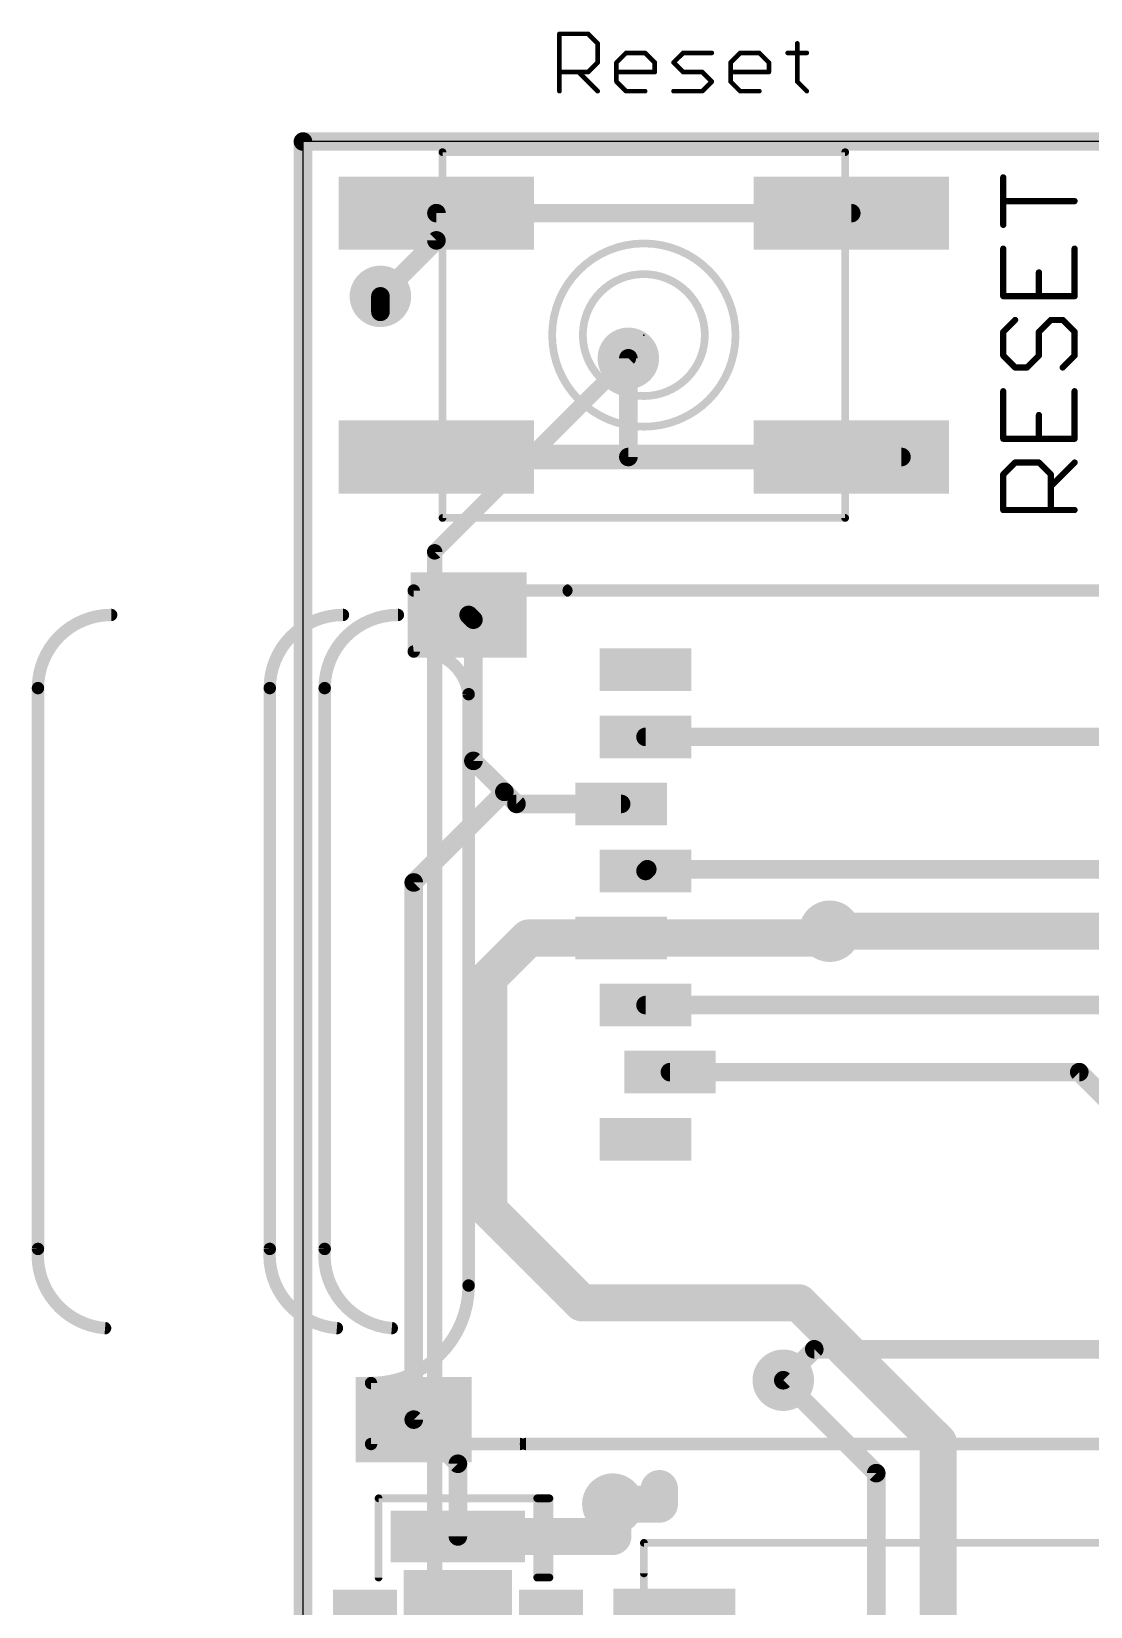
# Model space of a CAD drawing. Extents: x -4.4 to 68.7, y -2.2 to 55.1.
# Drawn here: x -4.45 to 12.91, y 29.31 to 55.14 of the extents above; entities that cross this region are included whole.
import ezdxf

# ---------------------------------------------------------------- set-up
doc = ezdxf.new("R2010")
doc.units = 0
for name, color, linetype in [('1', 12, 'CONTINUOUS'), ('16', 132, 'CONTINUOUS'), ('18', 110, 'CONTINUOUS'), ('20', 53, 'CONTINUOUS'), ('21', 40, 'CONTINUOUS'), ('23', 53, 'CONTINUOUS'), ('27', 253, 'CONTINUOUS'), ('41', 12, 'CONTINUOUS'), ('51', 253, 'CONTINUOUS')]:
    doc.layers.add(name, color=color, linetype=linetype)

# ---------------------------------------------------------------- blocks, each defined once
blk = doc.blocks.new('RECT')
blk.add_solid([(-0.5, -0.5), (0.5, -0.5), (-0.5, 0.5), (0.5, 0.5)])
blk = doc.blocks.new('ROUNDV')
at = {"const_width": 0.5}
blk.add_lwpolyline([(0, -0.25, 1), (0, 0.25, 1), (0, -0.25)], format="xyb", dxfattribs=at)

msp = doc.modelspace()

# ---------------------------------------------------------------- linework, layer by layer
at = {"layer": '1'}
for points, const_width in [([(2.188, 52.165), (8.988, 52.165)], 0.3048), ([(2.188, 52.165), (2.188, 51.718)], 0.3048), ([(2.188, 51.718), (1.27, 50.8)], 0.3048), ([(5.334, 48.165), (5.334, 49.784)], 0.3048), ([(2.188, 48.165), (5.334, 48.165)], 0.4064), ([(5.334, 48.165), (8.988, 48.165)], 0.4064), ([(9.811, 48.165), (5.334, 48.165)], 0.3048), ([(9.083, 48.26), (8.988, 48.165)], 0.4064), ([(8.988, 48.165), (9.811, 48.165)], 0.4064), ([(9.906, 48.26), (9.083, 48.26)], 0.4064), ([(9.811, 48.165), (9.906, 48.26)], 0.4064), ([(2.794, 45.496), (2.716, 45.574)], 0.3048), ([(2.794, 43.18), (2.794, 45.496)], 0.3048), ([(5.616, 43.574), (13.094, 43.574)], 0.3048), ([(3.302, 42.672), (2.794, 43.18)], 0.3048), ([(1.816, 41.186), (3.302, 42.672)], 0.3048), ([(3.5, 42.474), (3.302, 42.672)], 0.3048), ([(5.216, 42.474), (3.5, 42.474)], 0.3048), ([(1.816, 32.374), (1.816, 41.186)], 0.3048), ([(5.644, 41.402), (5.616, 41.374)], 0.3048), ([(14.478, 41.402), (5.644, 41.402)], 0.3048), ([(3.698, 40.274), (3.048, 39.624)], 0.6096), ([(5.216, 40.274), (3.698, 40.274)], 0.6096), ([(8.524, 40.274), (5.216, 40.274)], 0.6096), ([(8.636, 40.386), (8.524, 40.274)], 0.6096), ([(3.048, 39.624), (3.048, 35.814)], 0.6096), ([(5.616, 39.174), (14.028, 39.174)], 0.3048), ([(6.016, 38.074), (12.726, 38.074)], 0.3048), ([(12.726, 38.074), (14.224, 36.576)], 0.3048), ([(3.048, 35.814), (4.572, 34.29)], 0.6096), ([(4.572, 34.29), (8.128, 34.29)], 0.6096), ([(8.128, 34.29), (10.414, 32.004)], 0.6096), ([(9.398, 31.496), (7.874, 33.02)], 0.3048), ([(2.54, 31.65), (1.816, 32.374)], 0.3048), ([(10.414, 32.004), (10.414, 15.24)], 0.6096), ([(2.54, 30.458), (2.54, 31.65)], 0.3048), ([(9.398, 27.178), (9.398, 31.496)], 0.3048), ([(5.08, 30.458), (5.08, 30.988)], 0.6096), ([(2.54, 30.458), (5.08, 30.458)], 0.6096)]:
    msp.add_lwpolyline(points, dxfattribs=dict(at, const_width=const_width))
for points, const_width in [([(2.188, 52.2412, 1), (2.188, 52.0888)], 0.1524), ([(2.2642, 52.165, 1), (2.1118, 52.165)], 0.1524), ([(8.988, 52.0888, 1), (8.988, 52.2412)], 0.1524), ([(2.1118, 51.718, 1), (2.2642, 51.718)], 0.1524), ([(2.2419, 51.6641, 1), (2.1341, 51.7719)], 0.1524), ([(1.2161, 50.8539, 1), (1.3239, 50.7461)], 0.1524), ([(5.4102, 49.784, 1), (5.2578, 49.784)], 0.1524), ([(2.188, 48.2666, 1), (2.188, 48.0634)], 0.2032), ([(5.334, 48.2666, 1), (5.334, 48.0634)], 0.2032), ([(5.334, 48.2412, 1), (5.334, 48.0888)], 0.1524), ([(5.334, 48.0634, 1), (5.334, 48.2666)], 0.2032), ([(8.988, 48.2666, 1), (8.988, 48.0634)], 0.2032), ([(8.9162, 48.2368, 1), (9.0598, 48.0932)], 0.2032), ([(9.083, 48.3616, 1), (9.083, 48.1584)], 0.2032), ([(8.988, 48.0634, 1), (8.988, 48.2666)], 0.2032), ([(9.1548, 48.1882, 1), (9.0112, 48.3318)], 0.2032), ([(9.7392, 48.2368, 1), (9.8828, 48.0932)], 0.2032), ([(9.811, 48.0634, 1), (9.811, 48.2666)], 0.2032), ([(9.9778, 48.1882, 1), (9.8342, 48.3318)], 0.2032), ([(9.811, 48.0888, 1), (9.811, 48.2412)], 0.1524), ([(9.906, 48.1584, 1), (9.906, 48.3616)], 0.2032), ([(5.2578, 48.165, 1), (5.4102, 48.165)], 0.1524), ([(2.7699, 45.6279, 1), (2.6621, 45.5201)], 0.1524), ([(2.8702, 45.496, 1), (2.7178, 45.496)], 0.1524), ([(2.7401, 45.4421, 1), (2.8479, 45.5499)], 0.1524), ([(5.616, 43.6502, 1), (5.616, 43.4978)], 0.1524), ([(2.8479, 43.2339, 1), (2.7401, 43.1261)], 0.1524), ([(2.7178, 43.18, 1), (2.8702, 43.18)], 0.1524), ([(3.3559, 42.7259, 1), (3.2481, 42.6181)], 0.1524), ([(3.3559, 42.6181, 1), (3.2481, 42.7259)], 0.1524), ([(3.2481, 42.6181, 1), (3.3559, 42.7259)], 0.1524), ([(3.5, 42.5502, 1), (3.5, 42.3978)], 0.1524), ([(3.4461, 42.4201, 1), (3.5539, 42.5279)], 0.1524), ([(5.216, 42.3978, 1), (5.216, 42.5502)], 0.1524), ([(1.8922, 41.186, 1), (1.7398, 41.186)], 0.1524), ([(5.5621, 41.4279, 1), (5.6699, 41.3201)], 0.1524), ([(5.644, 41.4782, 1), (5.644, 41.3258)], 0.1524), ([(5.6979, 41.3481, 1), (5.5901, 41.4559)], 0.1524), ([(1.7621, 41.2399, 1), (1.8699, 41.1321)], 0.1524), ([(3.698, 40.4264, 1), (3.698, 40.1216)], 0.3048), ([(3.8058, 40.1662, 1), (3.5902, 40.3818)], 0.3048), ([(5.216, 40.4264, 1), (5.216, 40.1216)], 0.3048), ([(5.216, 40.1216, 1), (5.216, 40.4264)], 0.3048), ([(8.524, 40.1216, 1), (8.524, 40.4264)], 0.3048), ([(8.7438, 40.2782, 1), (8.5282, 40.4938)], 0.3048), ([(8.4162, 40.3818, 1), (8.6318, 40.1662)], 0.3048), ([(2.9402, 39.7318, 1), (3.1558, 39.5162)], 0.3048), ([(3.2004, 39.624, 1), (2.8956, 39.624)], 0.3048), ([(5.616, 39.2502, 1), (5.616, 39.0978)], 0.1524), ([(6.016, 38.1502, 1), (6.016, 37.9978)], 0.1524), ([(12.7799, 38.1279, 1), (12.6721, 38.0201)], 0.1524), ([(12.726, 37.9978, 1), (12.726, 38.1502)], 0.1524), ([(3.1558, 35.9218, 1), (2.9402, 35.7062)], 0.3048), ([(2.8956, 35.814, 1), (3.2004, 35.814)], 0.3048), ([(4.572, 34.4424, 1), (4.572, 34.1376)], 0.3048), ([(4.4642, 34.1822, 1), (4.6798, 34.3978)], 0.3048), ([(8.2358, 34.3978, 1), (8.0202, 34.1822)], 0.3048), ([(8.128, 34.1376, 1), (8.128, 34.4424)], 0.3048), ([(7.9279, 33.0739, 1), (7.8201, 32.9661)], 0.1524), ([(1.8699, 32.4279, 1), (1.7621, 32.3201)], 0.1524), ([(1.7398, 32.374, 1), (1.8922, 32.374)], 0.1524), ([(10.5664, 32.004, 1), (10.2616, 32.004)], 0.3048), ([(10.3062, 31.8962, 1), (10.5218, 32.1118)], 0.3048), ([(2.6162, 31.65, 1), (2.4638, 31.65)], 0.1524), ([(2.4861, 31.5961, 1), (2.5939, 31.7039)], 0.1524), ([(9.4742, 31.496, 1), (9.3218, 31.496)], 0.1524), ([(9.3441, 31.4421, 1), (9.4519, 31.5499)], 0.1524), ([(5.2324, 30.988, 1), (4.9276, 30.988)], 0.3048), ([(2.54, 30.6104, 1), (2.54, 30.3056)], 0.3048), ([(5.08, 30.3056, 1), (5.08, 30.6104)], 0.3048), ([(2.4638, 30.458, 1), (2.6162, 30.458)], 0.1524), ([(4.9276, 30.458, 1), (5.2324, 30.458)], 0.3048)]:
    msp.add_lwpolyline(points, format="xyb", dxfattribs=dict(at, const_width=const_width))
at = {"layer": '16'}
for points, const_width in [([(64.516, 53.34), (0, 53.34)], 0.3048), ([(0, 53.34), (0, 0)], 0.3048), ([(1.27, 50.8), (1.27, 50.546)], 0.3048), ([(2.159, 46.609), (5.334, 49.784)], 0.254), ([(2.159, 6.604), (2.159, 46.609)], 0.254), ([(18.034, 40.386), (8.636, 40.386)], 0.6096), ([(7.874, 33.02), (8.382, 33.528)], 0.3048), ([(8.382, 33.528), (23.622, 33.528)], 0.3048), ([(5.842, 30.988), (5.842, 31.242)], 0.6096), ([(5.08, 30.988), (5.842, 30.988)], 0.6096)]:
    msp.add_lwpolyline(points, dxfattribs=dict(at, const_width=const_width))
for points, const_width in [([(0, 53.4162, 1), (0, 53.2638)], 0.1524), ([(0.0762, 53.34, 1), (-0.0762, 53.34)], 0.1524), ([(1.3462, 50.8, 1), (1.1938, 50.8)], 0.1524), ([(1.1938, 50.546, 1), (1.3462, 50.546)], 0.1524), ([(5.3789, 49.7391, 1), (5.2891, 49.8289)], 0.127), ([(2.2225, 46.609, 1), (2.0955, 46.609)], 0.127), ([(2.1141, 46.6539, 1), (2.2039, 46.5641)], 0.127), ([(8.636, 40.5384, 1), (8.636, 40.2336)], 0.3048), ([(8.382, 33.6042, 1), (8.382, 33.4518)], 0.1524), ([(8.4359, 33.4741, 1), (8.3281, 33.5819)], 0.1524), ([(7.8201, 33.0739, 1), (7.9279, 32.9661)], 0.1524), ([(5.9944, 31.242, 1), (5.6896, 31.242)], 0.3048), ([(5.08, 31.1404, 1), (5.08, 30.8356)], 0.3048), ([(5.842, 30.8356, 1), (5.842, 31.1404)], 0.3048), ([(5.6896, 30.988, 1), (5.9944, 30.988)], 0.3048)]:
    msp.add_lwpolyline(points, format="xyb", dxfattribs=dict(at, const_width=const_width))
at = {"layer": '20'}
for p, q in [((64.516, 53.34), (0, 53.34)), ((0, 53.34), (0, 0))]:
    msp.add_line(p, q, dxfattribs=at)
at = {"layer": '21'}
for points, const_width in [([(2.288, 53.1968, 1), (2.288, 53.1332)], 0.0635), ([(2.3198, 53.165, 1), (2.2563, 53.165)], 0.0635), ([(8.9198, 53.165, 1), (8.8562, 53.165)], 0.0635), ([(8.888, 53.1332, 1), (8.888, 53.1968)], 0.0635), ([(11.5052, 52.752, 1), (11.4544, 52.752)], 0.0508), ([(11.4798, 52.3876, 1), (11.4798, 52.3368)], 0.0508), ([(12.6492, 52.3368, 1), (12.6492, 52.3876)], 0.0508), ([(11.4544, 51.9724, 1), (11.5052, 51.9724)], 0.0508), ([(5.588, 48.6617, 1), (5.588, 51.6683, 1), (5.588, 48.6617)], 0.127), ([(11.5052, 51.5826, 1), (11.4544, 51.5826)], 0.0508), ([(12.6746, 51.5826, 1), (12.6238, 51.5826)], 0.0508), ([(5.588, 49.165, 1), (5.588, 51.165, 1), (5.588, 49.165)], 0.127), ([(12.0899, 51.1928, 1), (12.0391, 51.1928)], 0.0508), ([(11.4798, 50.8284, 1), (11.4798, 50.7776)], 0.0508), ([(11.4544, 50.803, 1), (11.5052, 50.803)], 0.0508), ([(12.0391, 50.803, 1), (12.0899, 50.803)], 0.0508), ([(12.6238, 50.803, 1), (12.6746, 50.803)], 0.0508), ([(12.6492, 50.7776, 1), (12.6492, 50.8284)], 0.0508), ([(11.6927, 50.3952, 1), (11.6567, 50.4312)], 0.0508), ([(12.2594, 50.4386, 1), (12.2594, 50.3878)], 0.0508), ([(12.2774, 50.3952, 1), (12.2414, 50.4312)], 0.0508), ([(12.4723, 50.4312, 1), (12.4363, 50.3952)], 0.0508), ([(12.4543, 50.3878, 1), (12.4543, 50.4386)], 0.0508), ([(11.4618, 50.2363, 1), (11.4978, 50.2003)], 0.0508), ([(11.5052, 50.2183, 1), (11.4544, 50.2183)], 0.0508), ([(12.0465, 50.2363, 1), (12.0825, 50.2003)], 0.0508), ([(12.0899, 50.2183, 1), (12.0391, 50.2183)], 0.0508), ([(12.6746, 50.2183, 1), (12.6238, 50.2183)], 0.0508), ([(12.6312, 50.2003, 1), (12.6672, 50.2363)], 0.0508), ([(11.4978, 49.8465, 1), (11.4618, 49.8105)], 0.0508), ([(12.0825, 49.8105, 1), (12.0465, 49.8465)], 0.0508), ([(12.6672, 49.8105, 1), (12.6312, 49.8465)], 0.0508), ([(11.4544, 49.8285, 1), (11.5052, 49.8285)], 0.0508), ([(11.6747, 49.659, 1), (11.6747, 49.6082)], 0.0508), ([(11.6567, 49.6156, 1), (11.6927, 49.6516)], 0.0508), ([(11.8516, 49.6516, 1), (11.8876, 49.6156)], 0.0508), ([(11.8696, 49.6082, 1), (11.8696, 49.659)], 0.0508), ([(12.0391, 49.8285, 1), (12.0899, 49.8285)], 0.0508), ([(12.4363, 49.6516, 1), (12.4723, 49.6156)], 0.0508), ([(12.6238, 49.8285, 1), (12.6746, 49.8285)], 0.0508), ([(11.5052, 49.2438, 1), (11.4544, 49.2438)], 0.0508), ([(12.6746, 49.2438, 1), (12.6238, 49.2438)], 0.0508), ([(12.0899, 48.854, 1), (12.0391, 48.854)], 0.0508), ([(11.4798, 48.4896, 1), (11.4798, 48.4388)], 0.0508), ([(11.4544, 48.4642, 1), (11.5052, 48.4642)], 0.0508), ([(12.0391, 48.4642, 1), (12.0899, 48.4642)], 0.0508), ([(12.6238, 48.4642, 1), (12.6746, 48.4642)], 0.0508), ([(12.6492, 48.4388, 1), (12.6492, 48.4896)], 0.0508), ([(11.6747, 48.0998, 1), (11.6747, 48.049)], 0.0508), ([(11.6927, 48.0564, 1), (11.6567, 48.0924)], 0.0508), ([(12.0825, 48.0924, 1), (12.0465, 48.0564)], 0.0508), ([(12.0645, 48.049, 1), (12.0645, 48.0998)], 0.0508), ([(12.6672, 48.0564, 1), (12.6312, 48.0924)], 0.0508), ([(11.4618, 47.8975, 1), (11.4978, 47.8615)], 0.0508), ([(11.5052, 47.8795, 1), (11.4544, 47.8795)], 0.0508), ([(12.2848, 47.8795, 1), (12.234, 47.8795)], 0.0508), ([(12.2414, 47.8615, 1), (12.2774, 47.8975)], 0.0508), ([(12.2414, 47.7026, 1), (12.2774, 47.6666)], 0.0508), ([(11.4798, 47.3202, 1), (11.4798, 47.2694)], 0.0508), ([(11.4544, 47.2948, 1), (11.5052, 47.2948)], 0.0508), ([(12.234, 47.2948, 1), (12.2848, 47.2948)], 0.0508), ([(12.6492, 47.2694, 1), (12.6492, 47.3202)], 0.0508), ([(2.288, 47.1968, 1), (2.288, 47.1332)], 0.0635), ([(2.2563, 47.165, 1), (2.3198, 47.165)], 0.0635), ([(8.8562, 47.165, 1), (8.9198, 47.165)], 0.0635), ([(8.888, 47.1332, 1), (8.888, 47.1968)], 0.0635), ([(4.356, 46.0248, 1), (4.356, 45.9232)], 0.1016), ([(2.7668, 44.274, 1), (2.6652, 44.274)], 0.1016), ([(2.6652, 34.574, 1), (2.7668, 34.574)], 0.1016), ([(3.656, 32.0248, 1), (3.656, 31.9232)], 0.1016), ([(1.24, 31.1148, 1), (1.24, 31.0513)], 0.0635), ([(1.2717, 31.083, 1), (1.2083, 31.083)], 0.0635), ([(3.8718, 31.083, 1), (3.8083, 31.083)], 0.0635), ([(3.84, 31.1148, 1), (3.84, 31.0513)], 0.0635), ([(3.84, 31.0513, 1), (3.84, 31.1148)], 0.0635), ([(3.9718, 31.083, 1), (3.9083, 31.083)], 0.0635), ([(4.0717, 31.083, 1), (4.0083, 31.083)], 0.0635), ([(4.04, 31.0513, 1), (4.04, 31.1148)], 0.0635), ([(5.6208, 30.352, 1), (5.5573, 30.352)], 0.0635), ([(5.589, 30.3837, 1), (5.589, 30.3203)], 0.0635), ([(1.2083, 29.783, 1), (1.2717, 29.783)], 0.0635), ([(3.84, 29.8148, 1), (3.84, 29.7513)], 0.0635), ([(3.8083, 29.783, 1), (3.8718, 29.783)], 0.0635), ([(3.9083, 29.783, 1), (3.9718, 29.783)], 0.0635), ([(4.0083, 29.783, 1), (4.0717, 29.783)], 0.0635), ([(4.04, 29.7513, 1), (4.04, 29.8148)], 0.0635), ([(5.5573, 29.852, 1), (5.6208, 29.852)], 0.0635)]:
    msp.add_lwpolyline(points, format="xyb", dxfattribs=dict(at, const_width=const_width))
for points, const_width in [([(2.288, 53.165), (8.888, 53.165)], 0.127), ([(2.288, 47.165), (2.288, 53.165)], 0.127), ([(8.888, 53.165), (8.888, 47.165)], 0.127), ([(11.4798, 51.9724), (11.4798, 52.752)], 0.1016), ([(12.6492, 52.3622), (11.4798, 52.3622)], 0.1016), ([(11.4798, 51.5826), (11.4798, 50.803)], 0.1016), ([(12.6492, 50.803), (12.6492, 51.5826)], 0.1016), ([(12.0645, 50.803), (12.0645, 51.1928)], 0.1016), ([(11.4798, 50.803), (12.6492, 50.803)], 0.1016), ([(11.6747, 50.4132), (11.4798, 50.2183)], 0.1016), ([(12.0645, 50.2183), (12.2594, 50.4132)], 0.1016), ([(12.2594, 50.4132), (12.4543, 50.4132)], 0.1016), ([(12.4543, 50.4132), (12.6492, 50.2183)], 0.1016), ([(11.4798, 50.2183), (11.4798, 49.8285)], 0.1016), ([(12.0645, 49.8285), (12.0645, 50.2183)], 0.1016), ([(12.6492, 50.2183), (12.6492, 49.8285)], 0.1016), ([(11.4798, 49.8285), (11.6747, 49.6336)], 0.1016), ([(11.8696, 49.6336), (12.0645, 49.8285)], 0.1016), ([(12.6492, 49.8285), (12.4543, 49.6336)], 0.1016), ([(11.6747, 49.6336), (11.8696, 49.6336)], 0.1016), ([(11.4798, 49.2438), (11.4798, 48.4642)], 0.1016), ([(12.6492, 48.4642), (12.6492, 49.2438)], 0.1016), ([(12.0645, 48.4642), (12.0645, 48.854)], 0.1016), ([(11.4798, 48.4642), (12.6492, 48.4642)], 0.1016), ([(11.4798, 47.8795), (11.6747, 48.0744)], 0.1016), ([(11.6747, 48.0744), (12.0645, 48.0744)], 0.1016), ([(12.0645, 48.0744), (12.2594, 47.8795)], 0.1016), ([(12.2594, 47.6846), (12.6492, 48.0744)], 0.1016), ([(11.4798, 47.2948), (11.4798, 47.8795)], 0.1016), ([(12.2594, 47.8795), (12.2594, 47.2948)], 0.1016), ([(12.6492, 47.2948), (11.4798, 47.2948)], 0.1016), ([(8.888, 47.165), (2.288, 47.165)], 0.127), ([(16.216, 45.974), (4.356, 45.974)], 0.2032), ([(2.716, 44.274), (2.716, 34.574)], 0.2032), ([(3.656, 31.974), (16.216, 31.974)], 0.2032), ([(3.84, 31.083), (1.24, 31.083)], 0.127), ([(1.24, 29.783), (1.24, 31.083)], 0.127), ([(3.84, 29.783), (3.84, 31.083)], 0.127), ([(4.04, 31.083), (3.84, 31.083)], 0.127), ([(3.94, 29.783), (3.94, 31.083)], 0.127), ([(4.04, 29.783), (4.04, 31.083)], 0.127), ([(5.589, 30.352), (21.589, 30.352)], 0.127), ([(5.589, 29.852), (5.589, 30.352)], 0.127), ([(4.04, 29.783), (3.84, 29.783)], 0.127)]:
    msp.add_lwpolyline(points, dxfattribs=dict(at, const_width=const_width))
at = {"layer": '23'}
msp.add_point((5.588, 50.165), dxfattribs=at)
at = {"layer": '27', "const_width": 0.0762}
for points in [[(4.2041, 54.1661), (4.2041, 55.1067)], [(4.2041, 55.1067), (4.6744, 55.1067)], [(4.6744, 55.1067), (4.8312, 54.9499)], [(4.8312, 54.9499), (4.8312, 54.6364)], [(5.1396, 54.6364), (5.2964, 54.7932)], [(5.2964, 54.7932), (5.6099, 54.7932)], [(5.6099, 54.7932), (5.7667, 54.6364)], [(6.0751, 54.6364), (6.2319, 54.7932)], [(6.2319, 54.7932), (6.7022, 54.7932)], [(7.0107, 54.6364), (7.1674, 54.7932)], [(7.1674, 54.7932), (7.481, 54.7932)], [(7.481, 54.7932), (7.6377, 54.6364)], [(7.9462, 54.7932), (8.2597, 54.7932)], [(8.1029, 54.9499), (8.1029, 54.3229)], [(4.6744, 54.4796), (4.2041, 54.4796)], [(4.5176, 54.4796), (4.8312, 54.1661)], [(4.8312, 54.6364), (4.6744, 54.4796)], [(5.1396, 54.3229), (5.1396, 54.6364)], [(5.7667, 54.4796), (5.1396, 54.4796)], [(5.7667, 54.6364), (5.7667, 54.4796)], [(6.2319, 54.4796), (6.0751, 54.6364)], [(6.5454, 54.4796), (6.2319, 54.4796)], [(6.7022, 54.3229), (6.5454, 54.4796)], [(7.0107, 54.3229), (7.0107, 54.6364)], [(7.6377, 54.4796), (7.0107, 54.4796)], [(7.6377, 54.6364), (7.6377, 54.4796)], [(5.2964, 54.1661), (5.1396, 54.3229)], [(6.5454, 54.1661), (6.7022, 54.3229)], [(7.1674, 54.1661), (7.0107, 54.3229)], [(8.1029, 54.3229), (8.2597, 54.1661)], [(5.6099, 54.1661), (5.2964, 54.1661)], [(6.0751, 54.1661), (6.5454, 54.1661)], [(7.481, 54.1661), (7.1674, 54.1661)]]:
    msp.add_lwpolyline(points, dxfattribs=at)
at = {"layer": '27', "const_width": 0.0381}
for points in [[(4.2041, 55.1258, 1), (4.2041, 55.0877)], [(4.2232, 55.1067, 1), (4.1851, 55.1067)], [(4.6879, 55.1202, 1), (4.6609, 55.0932)], [(4.6744, 55.0877, 1), (4.6744, 55.1258)], [(4.8502, 54.9499, 1), (4.8121, 54.9499)], [(4.8177, 54.9365, 1), (4.8446, 54.9634)], [(5.2964, 54.8122, 1), (5.2964, 54.7741)], [(5.3099, 54.7797, 1), (5.2829, 54.8066)], [(5.6234, 54.8066, 1), (5.5964, 54.7797)], [(5.6099, 54.7741, 1), (5.6099, 54.8122)], [(6.2319, 54.8122, 1), (6.2319, 54.7741)], [(6.2454, 54.7797, 1), (6.2184, 54.8066)], [(6.7022, 54.7741, 1), (6.7022, 54.8122)], [(7.1674, 54.8122, 1), (7.1674, 54.7741)], [(7.1809, 54.7797, 1), (7.154, 54.8066)], [(7.4944, 54.8066, 1), (7.4675, 54.7797)], [(7.481, 54.7741, 1), (7.481, 54.8122)], [(7.9462, 54.8122, 1), (7.9462, 54.7741)], [(8.122, 54.9499, 1), (8.0839, 54.9499)], [(8.2597, 54.7741, 1), (8.2597, 54.8122)], [(4.2041, 54.4987, 1), (4.2041, 54.4606)], [(4.5311, 54.4931, 1), (4.5042, 54.4662)], [(4.6744, 54.4606, 1), (4.6744, 54.4987)], [(4.8121, 54.6364, 1), (4.8502, 54.6364)], [(4.8446, 54.6229, 1), (4.8177, 54.6499)], [(5.1587, 54.6364, 1), (5.1206, 54.6364)], [(5.1261, 54.6499, 1), (5.1531, 54.6229)], [(5.1396, 54.4987, 1), (5.1396, 54.4606)], [(5.7857, 54.6364, 1), (5.7476, 54.6364)], [(5.7532, 54.6229, 1), (5.7802, 54.6499)], [(5.7667, 54.4606, 1), (5.7667, 54.4987)], [(6.0886, 54.6499, 1), (6.0617, 54.6229)], [(6.0617, 54.6499, 1), (6.0886, 54.6229)], [(6.2319, 54.4987, 1), (6.2319, 54.4606)], [(6.5589, 54.4931, 1), (6.532, 54.4662)], [(6.5454, 54.4606, 1), (6.5454, 54.4987)], [(6.9972, 54.6499, 1), (7.0241, 54.6229)], [(7.0297, 54.6364, 1), (6.9916, 54.6364)], [(7.0107, 54.4987, 1), (7.0107, 54.4606)], [(7.6568, 54.6364, 1), (7.6187, 54.6364)], [(7.6243, 54.6229, 1), (7.6512, 54.6499)], [(7.6377, 54.4606, 1), (7.6377, 54.4987)], [(4.6609, 54.4931, 1), (4.6879, 54.4662)], [(5.1531, 54.3363, 1), (5.1261, 54.3094)], [(5.1206, 54.3229, 1), (5.1587, 54.3229)], [(5.7476, 54.4796, 1), (5.7857, 54.4796)], [(6.2184, 54.4662, 1), (6.2454, 54.4931)], [(6.7157, 54.3094, 1), (6.6887, 54.3363)], [(6.6887, 54.3094, 1), (6.7157, 54.3363)], [(7.0241, 54.3363, 1), (6.9972, 54.3094)], [(6.9916, 54.3229, 1), (7.0297, 54.3229)], [(7.6187, 54.4796, 1), (7.6568, 54.4796)], [(8.0839, 54.3229, 1), (8.122, 54.3229)], [(8.1164, 54.3363, 1), (8.0895, 54.3094)], [(4.1851, 54.1661, 1), (4.2232, 54.1661)], [(4.8177, 54.1526, 1), (4.8446, 54.1796)], [(5.2964, 54.1852, 1), (5.2964, 54.1471)], [(5.2829, 54.1526, 1), (5.3099, 54.1796)], [(5.6099, 54.1471, 1), (5.6099, 54.1852)], [(6.0751, 54.1852, 1), (6.0751, 54.1471)], [(6.532, 54.1796, 1), (6.5589, 54.1526)], [(6.5454, 54.1471, 1), (6.5454, 54.1852)], [(7.1674, 54.1852, 1), (7.1674, 54.1471)], [(7.154, 54.1526, 1), (7.1809, 54.1796)], [(7.481, 54.1471, 1), (7.481, 54.1852)], [(8.2462, 54.1526, 1), (8.2732, 54.1796)]]:
    msp.add_lwpolyline(points, format="xyb", dxfattribs=at)
at = {"layer": '51'}
for points, const_width in [([(1.816, 45.974), (1.816, 44.974)], 0.2032), ([(4.318, 45.974), (1.816, 45.974)], 0.2032), ([(-4.344, 44.374), (-4.344, 35.174)], 0.2032), ([(-0.544, 44.374), (-0.544, 35.174)], 0.2032), ([(0.356, 44.374), (0.356, 35.174)], 0.2032), ([(1.116, 32.974), (1.116, 31.974)], 0.2032), ([(3.556, 31.974), (1.116, 31.974)], 0.2032), ([(5.589, 14.352), (5.589, 30.352)], 0.127), ([(5.589, 30.352), (21.589, 30.352)], 0.127)]:
    msp.add_lwpolyline(points, dxfattribs=dict(at, const_width=const_width))
for points, const_width in [([(1.8668, 45.974, 1), (1.7652, 45.974)], 0.1016), ([(1.816, 46.0248, 1), (1.816, 45.9232)], 0.1016), ([(4.318, 45.9232, 1), (4.318, 46.0248)], 0.1016), ([(-3.144, 45.574, 0.4142), (-4.344, 44.374)], 0.2032), ([(-3.144, 45.5232, 1), (-3.144, 45.6248)], 0.1016), ([(0.656, 45.574, 0.4142), (-0.544, 44.374)], 0.2032), ([(1.556, 45.574, 0.4142), (0.356, 44.374)], 0.2032), ([(0.656, 45.5232, 1), (0.656, 45.6248)], 0.1016), ([(1.556, 45.5232, 1), (1.556, 45.6248)], 0.1016), ([(2.716, 44.274, 0.4142), (1.816, 44.974)], 0.2032), ([(1.8097, 45.0244, 1), (1.8223, 44.9236)], 0.1016), ([(1.7652, 44.974, 1), (1.8668, 44.974)], 0.1016), ([(-4.2932, 44.374, 1), (-4.3948, 44.374)], 0.1016), ([(-0.4932, 44.374, 1), (-0.5948, 44.374)], 0.1016), ([(0.4068, 44.374, 1), (0.3052, 44.374)], 0.1016), ([(-4.3948, 44.374, 1), (-4.2932, 44.374)], 0.1016), ([(-0.5948, 44.374, 1), (-0.4932, 44.374)], 0.1016), ([(0.3052, 44.374, 1), (0.4068, 44.374)], 0.1016), ([(2.6656, 44.2677, 1), (2.7664, 44.2803)], 0.1016), ([(-4.344, 35.174, 0.4142), (-3.244, 33.874)], 0.2032), ([(-4.3948, 35.174, 1), (-4.2932, 35.174)], 0.1016), ([(-4.2934, 35.1698, 1), (-4.3946, 35.1782)], 0.1016), ([(-0.544, 35.174, 0.4142), (0.556, 33.874)], 0.2032), ([(-0.5948, 35.174, 1), (-0.4932, 35.174)], 0.1016), ([(-0.4934, 35.1698, 1), (-0.5946, 35.1782)], 0.1016), ([(0.356, 35.174, 0.4142), (1.456, 33.874)], 0.2032), ([(0.3052, 35.174, 1), (0.4068, 35.174)], 0.1016), ([(0.4066, 35.1698, 1), (0.3054, 35.1782)], 0.1016), ([(1.116, 32.974, 0.4142), (2.716, 34.574)], 0.2032), ([(2.7668, 34.574, 1), (2.6652, 34.574)], 0.1016), ([(-3.2482, 33.8234, 1), (-3.2398, 33.9246)], 0.1016), ([(0.5518, 33.8234, 1), (0.5602, 33.9246)], 0.1016), ([(1.4518, 33.8234, 1), (1.4602, 33.9246)], 0.1016), ([(1.1668, 32.974, 1), (1.0652, 32.974)], 0.1016), ([(1.116, 33.0248, 1), (1.116, 32.9232)], 0.1016), ([(1.116, 32.0248, 1), (1.116, 31.9232)], 0.1016), ([(3.556, 31.9232, 1), (3.556, 32.0248)], 0.1016), ([(1.0652, 31.974, 1), (1.1668, 31.974)], 0.1016), ([(5.6208, 30.352, 1), (5.5573, 30.352)], 0.0635), ([(5.589, 30.3837, 1), (5.589, 30.3203)], 0.0635)]:
    msp.add_lwpolyline(points, format="xyb", dxfattribs=dict(at, const_width=const_width))

# ---------------------------------------------------------------- block references
at = {"layer": '1'}
for p, xscale, yscale in [((2.188, 52.165), 3.2, 1.2), ((8.988, 52.165), 3.2, 1.2), ((2.188, 48.165), 3.2, 1.2), ((8.988, 48.165), 3.2, 1.2), ((2.54, 30.458), 2.2, 0.85)]:
    msp.add_blockref('RECT', p, dxfattribs=dict(at, xscale=xscale, yscale=yscale))
at = {"layer": '1', "rotation": 270}
for p, xscale, yscale in [((2.716, 45.574), 1.4, 1.9), ((5.616, 44.674), 0.7, 1.5), ((5.616, 43.574), 0.7, 1.5), ((5.216, 42.474), 0.7, 1.5), ((5.616, 41.374), 0.7, 1.5), ((5.216, 40.274), 0.7, 1.5), ((5.616, 39.174), 0.7, 1.5), ((6.016, 38.074), 0.7, 1.5), ((5.616, 36.974), 0.7, 1.5), ((1.816, 32.374), 1.4, 1.9)]:
    msp.add_blockref('RECT', p, dxfattribs=dict(at, xscale=xscale, yscale=yscale))
at = {"layer": '1'}
for p, xscale in [((1.015, 29.083), 1.05), ((4.065, 29.083), 1.05), ((6.089, 29.102), 2)]:
    msp.add_blockref('RECT', p, dxfattribs=dict(at, xscale=xscale))
at = {"layer": '18', "xscale": 1.008, "yscale": 1.008}
for p in [(1.27, 50.8), (1.27, 50.8), (5.334, 49.784), (5.334, 49.784), (8.636, 40.386), (8.636, 40.386), (7.874, 33.02), (7.874, 33.02), (5.08, 30.988), (5.08, 30.988)]:
    msp.add_blockref('ROUNDV', p, dxfattribs=at)
at = {"layer": '41', "xscale": 1.778, "yscale": 1.651}
msp.add_blockref('RECT', (2.54, 29.083), dxfattribs=at)

doc.saveas('drawing.dxf')
